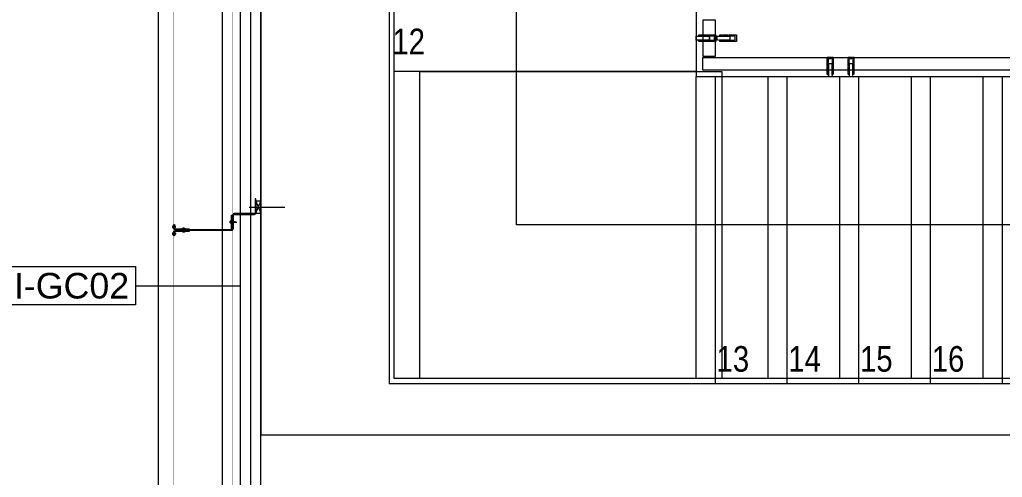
# Model space of a CAD drawing. Extents: x -1133 to 23780, y -1311 to 8245.
# Drawn here: x 1068.3 to 1452, y 2478.4 to 2657.2 of the extents above; entities that cross this region are included whole.
import ezdxf
from ezdxf.enums import TextEntityAlignment as Align

# ---------------------------------------------------------------- set-up
doc = ezdxf.new("R2010")
doc.units = 0
doc.header["$MEASUREMENT"] = 0
doc.linetypes.add('DOT2', pattern=[0.125, 0, -0.125])
doc.linetypes.add('HIDDEN', pattern=[0.375, 0.25, -0.125])
doc.layers.get('0').update_dxf_attribs({"color": 9, "lineweight": 9})
for name, color, linetype, lineweight in [('00', 9, 'Continuous', 9), ('01', 9, 'Continuous', 9), ('06B', 9, 'Continuous', 9), ('06D', 9, 'Continuous', 9), ('10', 9, 'Continuous', 9), ('14', 9, 'Continuous', 9), ('19', 9, 'Continuous', 9), ('19D', 9, 'DOT2', 9), ('20', 9, 'DOT2', 9), ('21', 9, 'Continuous', 9), ('22', 8, 'Continuous', 9), ('33', 9, 'BATTING', 9), ('35', 9, 'Continuous', 9), ('40', 9, 'Continuous', 9), ('40B', 9, 'Continuous', 9)]:
    doc.layers.add(name, color=color, linetype=linetype, lineweight=lineweight)
doc.styles.add('Arial', font='arial.ttf', dxfattribs={"height": 2.5})
doc.styles.add('MuuM_TEXT-STANDART', font='ARIALN.TTF')
doc.linetypes.add('BATTING', pattern='A,0.0001,-0.1,[134,ltypeshp.shx,S=0.1,R=0,X=-0.1,Y=0],-0.2,[134,ltypeshp.shx,S=0.1,R=180,X=0.1,Y=0],-0.1', length=0.4001)

# ---------------------------------------------------------------- blocks, each defined once
blk = doc.blocks.new('0_wallno')
blk.add_lwpolyline([(-7.84, 1.5), (7.942, 1.5), (7.942, -1.5), (-7.84, -1.5)], close=True)
blk.add_lwpolyline([(7.942, 0), (16.132, 0)])
at = {"style": 'Arial'}
blk.add_attdef('GENISLIK', text='', height=2, dxfattribs=at).set_placement((8.442, 0), align=Align.BOTTOM_LEFT)
blk.add_attdef('DUVARNO', text='', height=2, dxfattribs=at).set_placement((0, 0), align=Align.MIDDLE_CENTER)
blk.add_attdef('YUKSEKLIK', text='', height=2, dxfattribs=at).set_placement((8.442, -0.5), align=Align.TOP_LEFT)
blk = doc.blocks.new('p- alum kaplama profil')
at = {"lineweight": 13}
blk.add_lwpolyline([(7.12, 12.59), (7.12, 26.49)], dxfattribs=at)
at = {"lineweight": 5}
blk.add_lwpolyline([(9.44, 15.16), (4.79, 15.16), (4.79, 17.16), (9.44, 17.16)], close=True, dxfattribs=at)
for points in [[(4.79, 15.16), (9.44, 17.16)], [(9.44, 15.16), (4.79, 17.16)]]:
    blk.add_lwpolyline(points, dxfattribs=at)
at = {"lineweight": 18}
blk.add_lwpolyline([(4.09, 6.16), (-1.41, 6.16), (-1.41, 6.46), (4.09, 6.46, 0.414214), (4.29, 6.66), (4.29, 14.66, -0.414214), (4.79, 15.16), (10.29, 15.16), (10.29, 14.86), (4.79, 14.86, 0.414214), (4.59, 14.66), (4.59, 6.66, -0.414214)], format="xyb", close=True, dxfattribs=at)
blk.add_lwpolyline([(-2.06, 5.56), (-2.06, -2.34), (-2.06, -15.69), (-1.66, -15.69), (-1.66, -2.34), (-1.66, 5.56), (-1.66, 5.56), (-1.66, 5.57), (-1.66, 5.57), (-1.66, 5.58), (-1.66, 5.58), (-1.65, 5.59), (-1.65, 5.59), (-1.65, 5.59), (-1.65, 5.6), (-1.65, 5.6), (-1.64, 5.61), (-1.64, 5.61), (-1.64, 5.62), (-1.64, 5.62), (-1.63, 5.62), (-1.63, 5.63), (-1.63, 5.63), (-1.62, 5.63), (-1.62, 5.64), (-1.61, 5.64), (-1.61, 5.64), (-1.61, 5.64), (-1.6, 5.65), (-1.6, 5.65), (-1.59, 5.65), (-1.59, 5.65), (-1.58, 5.65), (-1.58, 5.65), (-1.57, 5.66), (-1.57, 5.66), (-1.56, 5.66), (-1.56, 5.66), (3.94, 5.66), (3.94, 6.06), (-1.56, 6.06), (-1.58, 6.06), (-1.61, 6.05), (-1.63, 6.05), (-1.66, 6.05), (-1.68, 6.04), (-1.7, 6.03), (-1.73, 6.03), (-1.75, 6.02), (-1.77, 6.01), (-1.79, 6), (-1.82, 5.99), (-1.84, 5.97), (-1.86, 5.96), (-1.88, 5.94), (-1.89, 5.93), (-1.91, 5.91), (-1.93, 5.89), (-1.95, 5.87), (-1.96, 5.85), (-1.97, 5.83), (-1.99, 5.81), (-2, 5.79), (-2.01, 5.77), (-2.02, 5.75), (-2.03, 5.72), (-2.04, 5.7), (-2.04, 5.68), (-2.05, 5.65), (-2.05, 5.63), (-2.06, 5.61), (-2.06, 5.58)], close=True)
blk.add_lwpolyline([(-1.66, -2.34), (-2.06, -2.34)])
for points in [[(-2.36, -10.84), (-2.36, -16.39), (-2.36, -16.39, -0.414214), (-2.51, -16.54), (-2.51, -16.54), (-4.06, -16.54), (-4.06, -16.84), (-2.51, -16.84), (-2.51, -16.84, 0.414214), (-2.06, -16.39), (-2.06, -10.84)], [(-1.36, -10.84), (-1.66, -10.84), (-1.66, -16.39, 0.414214), (-1.21, -16.84), (-1.21, -16.84), (0.34, -16.84), (0.34, -16.54), (-1.21, -16.54), (-1.21, -16.54, -0.414214), (-1.36, -16.39), (-1.36, -16.39)]]:
    blk.add_lwpolyline(points, format="xyb", close=True)
for points in [[(1.29, 4.93, -10), (1.29, 7.8, -10)], [(0.67, 5.66, -10), (1.91, 5.66, -10)], [(0.67, 5.66, -10), (0.67, 5.64, -10), (0.67, 5.62, -10), (0.67, 5.6, -10), (0.68, 5.58, -10), (0.68, 5.56, -10), (0.69, 5.54, -10), (0.69, 5.52, -10), (0.7, 5.5, -10), (0.7, 5.48, -10), (0.71, 5.46, -10), (0.72, 5.45, -10), (0.73, 5.43, -10), (0.74, 5.41, -10), (0.75, 5.4, -10), (0.76, 5.38, -10), (0.77, 5.36, -10), (0.79, 5.35, -10), (0.8, 5.33, -10), (0.81, 5.32, -10), (0.83, 5.31, -10), (0.84, 5.29, -10), (0.86, 5.28, -10), (0.87, 5.27, -10), (0.89, 5.26, -10), (0.91, 5.25, -10), (0.92, 5.24, -10), (0.94, 5.23, -10), (0.96, 5.22, -10), (0.98, 5.21, -10), (1, 5.21, -10), (1.02, 5.2, -10), (1.03, 5.2, -10)], [(0.96, 5.66, -10), (0.97, 5.66, -10), (0.97, 5.66, -10), (0.97, 5.66, -10), (0.98, 5.66, -10), (0.98, 5.66, -10), (0.99, 5.66, -10), (0.99, 5.66, -10), (1, 5.66, -10), (1, 5.67, -10), (1, 5.67, -10), (1.01, 5.67, -10), (1.01, 5.67, -10), (1.01, 5.67, -10), (1.02, 5.68, -10), (1.02, 5.68, -10), (1.02, 5.68, -10), (1.03, 5.69, -10), (1.03, 5.69, -10), (1.03, 5.69, -10), (1.04, 5.7, -10), (1.04, 5.7, -10), (1.04, 5.7, -10), (1.04, 5.71, -10), (1.04, 5.71, -10), (1.05, 5.72, -10), (1.05, 5.72, -10), (1.05, 5.72, -10), (1.05, 5.73, -10), (1.05, 5.73, -10), (1.05, 5.74, -10), (1.05, 5.74, -10), (1.05, 5.75, -10)], [(1.61, 6.87, -10), (0.98, 6.96, -10)], [(1.33, 5.85, -10), (0.98, 5.88, -10)], [(1.56, 7.05, -10), (1.02, 7.13, -10)], [(1.03, 5.2, -10), (1.04, 5.2, -10), (1.05, 5.19, -10), (1.05, 5.19, -10), (1.06, 5.19, -10), (1.06, 5.19, -10), (1.07, 5.19, -10), (1.07, 5.19, -10), (1.08, 5.19, -10), (1.08, 5.19, -10), (1.09, 5.19, -10), (1.09, 5.18, -10), (1.1, 5.18, -10), (1.1, 5.18, -10), (1.11, 5.18, -10), (1.11, 5.18, -10), (1.12, 5.18, -10), (1.12, 5.18, -10), (1.13, 5.18, -10), (1.13, 5.18, -10), (1.14, 5.18, -10), (1.15, 5.18, -10), (1.15, 5.18, -10), (1.16, 5.17, -10), (1.16, 5.17, -10), (1.17, 5.17, -10), (1.17, 5.17, -10), (1.18, 5.17, -10), (1.18, 5.17, -10), (1.19, 5.17, -10), (1.19, 5.17, -10), (1.2, 5.17, -10), (1.2, 5.17, -10)], [(1.05, 6.91, -10), (1.29, 7.56, -10)], [(1.05, 5.83, -10), (1.05, 6.01, -10)], [(1.05, 5.75, -10), (1.05, 5.83, -10)], [(1.2, 5.17, -10), (1.2, 5.2, -10)], [(1.38, 5.2, -10), (1.2, 5.2, -10)], [(1.53, 6.82, -10), (1.29, 7.56, -10)], [(1.29, 6.16, -10), (1.29, 6.26, -10)], [(1.38, 5.17, -10), (1.38, 5.2, -10)], [(1.38, 5.17, -10), (1.38, 5.17, -10), (1.39, 5.17, -10), (1.39, 5.17, -10), (1.4, 5.17, -10), (1.41, 5.17, -10), (1.41, 5.17, -10), (1.42, 5.17, -10), (1.42, 5.17, -10), (1.43, 5.17, -10), (1.43, 5.18, -10), (1.44, 5.18, -10), (1.44, 5.18, -10), (1.45, 5.18, -10), (1.45, 5.18, -10), (1.46, 5.18, -10), (1.46, 5.18, -10), (1.47, 5.18, -10), (1.47, 5.18, -10), (1.48, 5.18, -10), (1.48, 5.18, -10), (1.49, 5.18, -10), (1.5, 5.19, -10), (1.5, 5.19, -10), (1.51, 5.19, -10), (1.51, 5.19, -10), (1.52, 5.19, -10), (1.52, 5.19, -10), (1.53, 5.19, -10), (1.53, 5.19, -10), (1.54, 5.19, -10), (1.54, 5.2, -10), (1.55, 5.2, -10)], [(1.53, 5.75, -10), (1.53, 5.92, -10)], [(1.53, 5.75, -10), (1.53, 5.74, -10), (1.53, 5.74, -10), (1.53, 5.73, -10), (1.53, 5.73, -10), (1.53, 5.72, -10), (1.54, 5.72, -10), (1.54, 5.72, -10), (1.54, 5.71, -10), (1.54, 5.71, -10), (1.54, 5.7, -10), (1.54, 5.7, -10), (1.55, 5.7, -10), (1.55, 5.69, -10), (1.55, 5.69, -10), (1.55, 5.69, -10), (1.56, 5.68, -10), (1.56, 5.68, -10), (1.56, 5.68, -10), (1.57, 5.67, -10), (1.57, 5.67, -10), (1.58, 5.67, -10), (1.58, 5.67, -10), (1.58, 5.67, -10), (1.59, 5.66, -10), (1.59, 5.66, -10), (1.6, 5.66, -10), (1.6, 5.66, -10), (1.6, 5.66, -10), (1.61, 5.66, -10), (1.61, 5.66, -10), (1.62, 5.66, -10), (1.62, 5.66, -10)], [(1.55, 5.2, -10), (1.57, 5.2, -10), (1.59, 5.21, -10), (1.6, 5.21, -10), (1.62, 5.22, -10), (1.64, 5.23, -10), (1.66, 5.24, -10), (1.68, 5.25, -10), (1.69, 5.26, -10), (1.71, 5.27, -10), (1.73, 5.28, -10), (1.74, 5.29, -10), (1.76, 5.31, -10), (1.77, 5.32, -10), (1.78, 5.33, -10), (1.8, 5.35, -10), (1.81, 5.36, -10), (1.82, 5.38, -10), (1.83, 5.4, -10), (1.84, 5.41, -10), (1.85, 5.43, -10), (1.86, 5.45, -10), (1.87, 5.46, -10), (1.88, 5.48, -10), (1.89, 5.5, -10), (1.89, 5.52, -10), (1.9, 5.54, -10), (1.9, 5.56, -10), (1.9, 5.58, -10), (1.91, 5.6, -10), (1.91, 5.62, -10), (1.91, 5.64, -10), (1.91, 5.66, -10)], [(-2.86, -13.04, 0), (-0.86, -13.04, 0)], [(-2.36, -12.52, 0), (-2.4, -12.53, 0), (-2.43, -12.56, 0), (-2.47, -12.58, 0), (-2.5, -12.6, 0), (-2.53, -12.63, 0), (-2.56, -12.66, 0), (-2.59, -12.69, 0), (-2.61, -12.73, 0), (-2.63, -12.76, 0), (-2.65, -12.8, 0), (-2.67, -12.84, 0), (-2.68, -12.88, 0), (-2.69, -12.92, 0), (-2.7, -12.96, 0), (-2.71, -13, 0), (-2.71, -13.04, 0), (-2.71, -13.08, 0), (-2.7, -13.13, 0), (-2.69, -13.17, 0), (-2.68, -13.21, 0), (-2.67, -13.25, 0), (-2.65, -13.28, 0), (-2.63, -13.32, 0), (-2.61, -13.36, 0), (-2.59, -13.39, 0), (-2.56, -13.42, 0), (-2.53, -13.45, 0), (-2.5, -13.48, 0), (-2.47, -13.51, 0), (-2.43, -13.53, 0), (-2.4, -13.55, 0), (-2.36, -13.57, 0)], [(-2.36, -13.04, 0), (-2.36, -12.52, 0)], [(-2.36, -13.04, 0), (-2.36, -12.73, 0)], [(-2.36, -12.73, 0), (-2.36, -13.04, 0)], [(-1.36, -12.73, 0), (-2.36, -12.73, 0)], [(-2.36, -13.04, 0), (-2.36, -13.36, 0)], [(-2.36, -13.04, 0), (-2.36, -13.57, 0)], [(-2.36, -13.36, 0), (-2.36, -13.04, 0)], [(-1.36, -13.36, 0), (-2.36, -13.36, 0)], [(-1.36, -13.04, 0), (-1.36, -12.37, 0)], [(-1.36, -13.72, 0), (-1.32, -13.68, 0), (-1.29, -13.65, 0), (-1.26, -13.61, 0), (-1.23, -13.58, 0), (-1.2, -13.54, 0), (-1.18, -13.5, 0), (-1.16, -13.45, 0), (-1.14, -13.41, 0), (-1.12, -13.37, 0), (-1.1, -13.32, 0), (-1.09, -13.28, 0), (-1.08, -13.23, 0), (-1.07, -13.18, 0), (-1.06, -13.14, 0), (-1.06, -13.09, 0), (-1.06, -13.04, 0), (-1.06, -12.99, 0), (-1.06, -12.95, 0), (-1.07, -12.9, 0), (-1.08, -12.85, 0), (-1.09, -12.81, 0), (-1.1, -12.76, 0), (-1.12, -12.72, 0), (-1.14, -12.67, 0), (-1.16, -12.63, 0), (-1.18, -12.59, 0), (-1.2, -12.55, 0), (-1.23, -12.51, 0), (-1.26, -12.47, 0), (-1.29, -12.43, 0), (-1.32, -12.4, 0), (-1.36, -12.37, 0)], [(-1.36, -13.04, 0), (-1.36, -13.72, 0)], [(-3.84, -17.04, 0), (-3.81, -17.07, 0), (-3.78, -17.1, 0), (-3.75, -17.12, 0), (-3.72, -17.15, 0), (-3.69, -17.17, 0), (-3.66, -17.19, 0), (-3.62, -17.21, 0), (-3.59, -17.23, 0), (-3.55, -17.24, 0), (-3.52, -17.26, 0), (-3.48, -17.27, 0), (-3.44, -17.28, 0), (-3.4, -17.28, 0), (-3.36, -17.29, 0), (-3.32, -17.29, 0), (-3.29, -17.29, 0), (-3.25, -17.29, 0), (-3.21, -17.29, 0), (-3.17, -17.28, 0), (-3.13, -17.28, 0), (-3.09, -17.27, 0), (-3.06, -17.26, 0), (-3.02, -17.24, 0), (-2.98, -17.23, 0), (-2.95, -17.21, 0), (-2.91, -17.19, 0), (-2.88, -17.17, 0), (-2.85, -17.15, 0), (-2.82, -17.12, 0), (-2.79, -17.1, 0), (-2.76, -17.07, 0), (-2.73, -17.04, 0)], [(-3.29, -17.04, 0), (-3.84, -17.04, 0)], [(-2.85, -16.54, 0), (-2.86, -16.51, 0), (-2.87, -16.47, 0), (-2.89, -16.44, 0), (-2.91, -16.41, 0), (-2.93, -16.38, 0), (-2.96, -16.35, 0), (-2.98, -16.33, 0), (-3.01, -16.31, 0), (-3.04, -16.29, 0), (-3.07, -16.27, 0), (-3.11, -16.25, 0), (-3.14, -16.24, 0), (-3.18, -16.23, 0), (-3.21, -16.22, 0), (-3.25, -16.22, 0), (-3.29, -16.22, 0), (-3.32, -16.22, 0), (-3.36, -16.22, 0), (-3.39, -16.23, 0), (-3.43, -16.24, 0), (-3.46, -16.25, 0), (-3.5, -16.27, 0), (-3.53, -16.29, 0), (-3.56, -16.31, 0), (-3.59, -16.33, 0), (-3.61, -16.35, 0), (-3.64, -16.38, 0), (-3.66, -16.41, 0), (-3.68, -16.44, 0), (-3.7, -16.47, 0), (-3.71, -16.51, 0), (-3.73, -16.54, 0)], [(-3.29, -16.54, 0), (-3.73, -16.54, 0)], [(-3.29, -16.54, 0), (-3.55, -16.54, 0)], [(-3.55, -16.54, 0), (-3.29, -16.54, 0)], [(-3.55, -17.04, 0), (-3.55, -16.54, 0)], [(-3.29, -17.54, 0), (-3.29, -16.04, 0)], [(-3.29, -16.54, 0), (-2.85, -16.54, 0)], [(-3.29, -16.54, 0), (-3.03, -16.54, 0)], [(-3.03, -16.54, 0), (-3.29, -16.54, 0)], [(-3.29, -17.04, 0), (-2.73, -17.04, 0)], [(-3.03, -17.04, 0), (-3.03, -16.54, 0)], [(-0.56, -17.04, 0), (-1.11, -17.04, 0)], [(0, -17.04, 0), (-0.03, -17.07, 0), (-0.06, -17.1, 0), (-0.09, -17.12, 0), (-0.12, -17.15, 0), (-0.15, -17.17, 0), (-0.18, -17.19, 0), (-0.22, -17.21, 0), (-0.25, -17.23, 0), (-0.29, -17.24, 0), (-0.33, -17.26, 0), (-0.36, -17.27, 0), (-0.4, -17.28, 0), (-0.44, -17.28, 0), (-0.48, -17.29, 0), (-0.52, -17.29, 0), (-0.56, -17.29, 0), (-0.59, -17.29, 0), (-0.63, -17.29, 0), (-0.67, -17.28, 0), (-0.71, -17.28, 0), (-0.75, -17.27, 0), (-0.79, -17.26, 0), (-0.82, -17.24, 0), (-0.86, -17.23, 0), (-0.89, -17.21, 0), (-0.93, -17.19, 0), (-0.96, -17.17, 0), (-0.99, -17.15, 0), (-1.02, -17.12, 0), (-1.05, -17.1, 0), (-1.08, -17.07, 0), (-1.11, -17.04, 0)], [(-1, -16.54, 0), (-0.98, -16.51, 0), (-0.97, -16.47, 0), (-0.95, -16.44, 0), (-0.93, -16.41, 0), (-0.91, -16.38, 0), (-0.88, -16.35, 0), (-0.86, -16.33, 0), (-0.83, -16.31, 0), (-0.8, -16.29, 0), (-0.77, -16.27, 0), (-0.73, -16.25, 0), (-0.7, -16.24, 0), (-0.66, -16.23, 0), (-0.63, -16.22, 0), (-0.59, -16.22, 0), (-0.56, -16.22, 0), (-0.52, -16.22, 0), (-0.48, -16.22, 0), (-0.45, -16.23, 0), (-0.41, -16.24, 0), (-0.38, -16.25, 0), (-0.34, -16.27, 0), (-0.31, -16.29, 0), (-0.28, -16.31, 0), (-0.25, -16.33, 0), (-0.23, -16.35, 0), (-0.2, -16.38, 0), (-0.18, -16.41, 0), (-0.16, -16.44, 0), (-0.14, -16.47, 0), (-0.13, -16.51, 0), (-0.12, -16.54, 0)], [(-0.56, -16.54, 0), (-1, -16.54, 0)], [(-0.56, -16.54, 0), (-0.82, -16.54, 0)], [(-0.82, -16.54, 0), (-0.56, -16.54, 0)], [(-0.82, -17.04, 0), (-0.82, -16.54, 0)], [(-0.56, -17.54, 0), (-0.56, -16.04, 0)], [(-0.56, -16.54, 0), (-0.3, -16.54, 0)], [(-0.56, -16.54, 0), (-0.12, -16.54, 0)], [(-0.3, -16.54, 0), (-0.56, -16.54, 0)], [(-0.56, -17.04, 0), (0, -17.04, 0)], [(-0.3, -17.04, 0), (-0.3, -16.54, 0)]]:
    blk.add_polyline3d(points)
blk = doc.blocks.new('p-lama profili')
at = {"layer": '20', "linetype": 'HIDDEN', "ltscale": 0.5}
blk.add_lwpolyline([(0.75, -0.45), (-0.75, -0.45), (-0.75, -6.5), (-1.25, -6.5), (-1.25, -0.45), (-1.25, -0.45), (-1.25, 0), (1.25, 0), (1.25, -0.45), (1.25, -0.45), (1.25, -6.5), (0.75, -6.5), (0.75, -0.45)], dxfattribs=at)
blk.add_lwpolyline([(-0.75, -2.5), (0.75, -2.5), (0.75, -7.5), (-0.75, -7.5)], close=True, dxfattribs=at)
blk = doc.blocks.new('p-zemin kat')
at = {"layer": '00'}
blk.add_lwpolyline([(1162.5, 2390), (1162.5, 2865), (1182.5, 2865), (1182.5, 2825)], dxfattribs=at)
at = {"layer": '01'}
blk.add_lwpolyline([(1222.5, 2515), (1757.5, 2515), (1757.5, 2430), (1962.5, 2430), (1962.5, 2390), (1717.5, 2390), (1717.5, 2475), (1212.5, 2475), (1212.5, 2390), (1162.5, 2390), (1162.5, 2515), (1162.5, 2825), (1962.5, 2825), (1962.5, 2785), (1212.5, 2785), (1212.5, 2515)], close=True, dxfattribs=at)
at = {"layer": '06B'}
blk.add_lwpolyline([(1340, 2643), (1340, 2657), (1335, 2657), (1335, 2643)], close=True, dxfattribs=at)
blk.add_lwpolyline([(1335, 2642.5), (1599.5, 2642.5), (1599.5, 2642.5), (1599.5, 2637.5), (1337.5, 2637.5), (1335, 2637.5), (1335, 2642.5)], dxfattribs=at)
at = {"layer": '06D'}
for points in [[(1147.5, 2320), (1147.5, 2870)], [(1154.5, 2320), (1154.5, 2870)], [(1122.5, 2070), (1122.5, 2865)]]:
    blk.add_lwpolyline(points, dxfattribs=at)
at = {"layer": '10'}
for points, const_width in [([(1151.5, 2320), (1151.5, 2870)], 0.1), ([(1128.5, 2070), (1128.5, 2865)], 0.2)]:
    blk.add_lwpolyline(points, dxfattribs=dict(at, const_width=const_width))
at = {"layer": '14'}
blk.add_lwpolyline([(1964.5, 2580), (1964.5, 2657), (1945.5, 2657), (1945.5, 2627), (1759.5, 2627), (1759.5, 2657), (1740.5, 2657), (1740.5, 2517), (1214.5, 2517), (1214.5, 2783), (1740.5, 2783), (1740.5, 2763), (1759.5, 2763), (1759.5, 2783), (1945.5, 2783), (1945.5, 2763), (1964.5, 2763), (1964.5, 2827), (1184.5, 2827), (1184.5, 2870), (1182.5, 2870)], dxfattribs=at)
at = {"layer": '19'}
blk.add_lwpolyline([(1567, 2577), (1262.25, 2577), (1262.25, 2725), (1372.36, 2725)], dxfattribs=at)
at = {"layer": '19', "linetype": 'Continuous'}
for points in [[(1332.5, 2665), (1332.5, 2635), (1342.5, 2635)], [(1332.5, 2517), (1332.5, 2635), (1612.5, 2635)], [(1360.5, 2517), (1360.5, 2635)], [(1388.5, 2517), (1388.5, 2635)], [(1416.5, 2517), (1416.5, 2635)], [(1444.5, 2517), (1444.5, 2635)]]:
    blk.add_lwpolyline(points, dxfattribs=at)
at = {"layer": '19D', "linetype": 'HIDDEN'}
for points in [[(1340, 2515), (1340, 2635)], [(1368, 2515), (1368, 2635)], [(1396, 2515), (1396, 2635)], [(1424, 2515), (1424, 2635)], [(1452, 2515), (1452, 2635)]]:
    blk.add_lwpolyline(points, dxfattribs=at)
at = {"layer": '33', "ltscale": 0.4}
blk.add_lwpolyline([(1158.27, 2870), (1158.5, 2321.56), (1158.5, 2321.56)], dxfattribs=at)
at = {"layer": '40'}
blk.add_lwpolyline([(1224.5, 2637), (1342.5, 2637), (1342.5, 2635), (1342.5, 2635), (1342.5, 2517), (1224.5, 2517)], close=True, dxfattribs=at)
at = {"layer": '40B'}
blk.add_lwpolyline([(1750, 2495), (1750, 2815), (1162.5, 2815), (1162.5, 2495)], close=True, dxfattribs=at)
at = {"rotation": 270}
blk.add_blockref('p-lama profili', (1340, 2650), dxfattribs=at)
at = {"xscale": -1}
blk.add_blockref('p-lama profili', (1384.75, 2642.5), dxfattribs=at)
at = {"layer": '10', "xscale": -1, "rotation": 270}
blk.add_blockref('p- alum kaplama profil', (1145.34, 2576.86), dxfattribs=at)

msp = doc.modelspace()

# ---------------------------------------------------------------- linework, layer by layer
at = {"layer": '35'}
msp.add_lwpolyline([(1332.5, 2637), (1214.5, 2637)], dxfattribs=at)

# ---------------------------------------------------------------- block references
at = {"rotation": 270}
for p in [(1340.13, 2650), (1348.13, 2650)]:
    msp.add_blockref('p-lama profili', p, dxfattribs=at)
at = {"xscale": -1}
for p in [(1384.88, 2642.5), (1392.88, 2642.5)]:
    msp.add_blockref('p-lama profili', p, dxfattribs=at)
at = {"layer": '10'}
msp.add_blockref('p-zemin kat', (0, 0), dxfattribs=at)
at = {"layer": '22'}
ref = msp.add_blockref('0_wallno', (1073.78, 2553.26), dxfattribs=dict(at, xscale=5, yscale=5, zscale=5))
ref.add_attrib('DUVARNO', 'AUDI-GC02', dxfattribs={"layer": '0', "height": 10, "style": 'Arial'}).set_placement((1073.78, 2553.26), align=Align.MIDDLE_CENTER)

# ---------------------------------------------------------------- texts
at = {"layer": '21', "style": 'MuuM_TEXT-STANDART'}
for s, p in [('12', (1213.8, 2643.71)), ('13', (1340.41, 2519.65)), ('14', (1368.41, 2519.65)), ('15', (1396.41, 2519.65)), ('16', (1424.41, 2519.65))]:
    msp.add_text(s, height=10, dxfattribs=at).set_placement(p)

doc.saveas('drawing.dxf')
